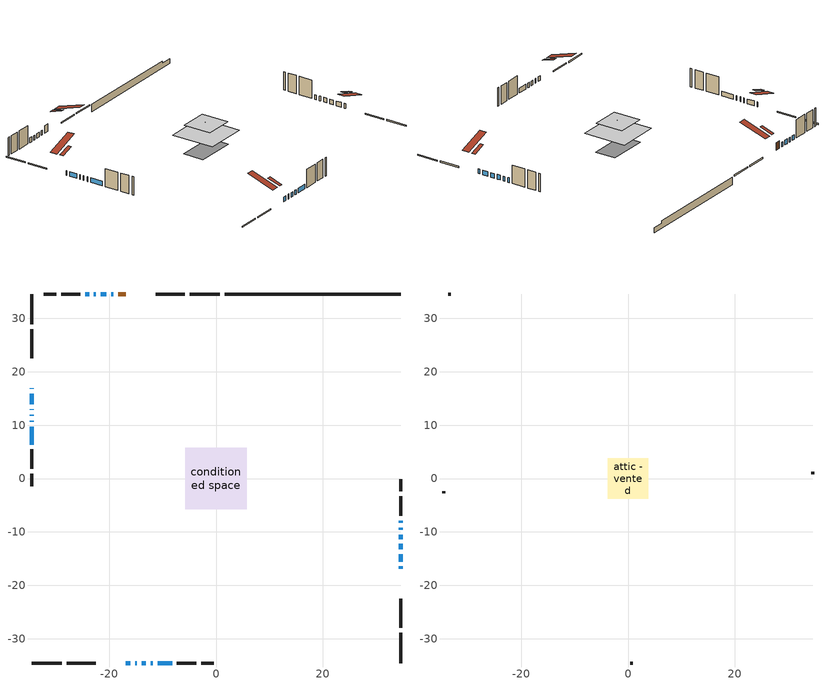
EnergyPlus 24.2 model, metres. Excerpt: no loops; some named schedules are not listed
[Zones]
conditioned space
 floor adiabatic (AdiabaticFloorConstruction): -5.76,-5.76 -5.76,5.76 5.76,5.76 5.76,-5.76 z2.9
 floor foundation (Slab1 construction): -5.38,-2.85 -5.38,2.85 5.38,2.85 5.38,-2.85 z-1.45
 wall outside (RimJoist1 construction): 0.71,34.56 -4.92,34.56 / -34.56,-34.56 -28.93,-34.56 / -34.56,34.56 -34.56,28.93 / 34.56,-34.56 34.56,-28.93 z0.46:0.76
 wall outside (RimJoist2 construction): -5.85,34.56 -11.28,34.56 / -28,-34.56 -22.57,-34.56 / -34.56,28 -34.56,22.57 / 34.56,-28 34.56,-22.57 z0.46:0.76
 wall outside (AdiabaticWallConstruction 1): -16.91,34.56 -18.28,34.56 z0.46:2.49
 wall outside (AdiabaticWallConstruction): 34.56,-16.94 34.56,-16.48 / 34.56,-15.55 34.56,-14.18 / -19.21,34.56 -19.65,34.56 / -20.58,34.56 -21.56,34.56 / -34.56,16.94 -34.56,16.81 / -22.49,34.56 -22.86,34.56 / 34.56,-13.25 34.56,-12.26 / 34.56,-11.34 34.56,-10.49 / -16.94,-34.56 -16.09,-34.56 / -15.17,-34.56 -14.8,-34.56 / -34.56,15.88 -34.56,13.91 / -34.56,12.99 -34.56,12.84 / 34.56,-9.57 34.56,-9.22 / -23.78,34.56 -24.47,34.56 / -13.88,-34.56 -13.19,-34.56 / -34.56,11.91 -34.56,11.76 / -34.56,10.83 -34.56,10.67 / -34.56,9.74 -34.56,6.36 / -12.27,-34.56 -11.82,-34.56 / -10.89,-34.56 -8.24,-34.56 / 34.56,-8.3 34.56,-7.87 z0.46:1.68
 wall outside (Wall1 construction): -25.4,34.56 -28.98,34.56 / -7.31,-34.56 -3.72,-34.56 / -34.56,5.44 -34.56,1.85 / 34.56,-6.95 34.56,-3.36 z0.46:5.34
 wall outside (Wall2 construction): -29.91,34.56 -32.24,34.56 / -2.8,-34.56 -0.46,-34.56 / -34.56,0.92 -34.56,-1.41 / 34.56,-2.43 34.56,-0.1 z0.46:5.34
 wall foundation (FoundationWall1 construction): 1.64,34.56,-1.45 1.64,34.56,0.46 31.27,34.56,0.46 31.27,34.56,-0.17 34.56,34.56,-0.17 34.56,34.56,-1.45
 window (WindowConstruction 15): 34.56,-16.93 34.56,-16.48 z0.46:1.68
 window (WindowConstruction 5): 34.56,-15.55 34.56,-14.18 z0.46:1.68
 window (WindowConstruction 6): -19.21,34.56 -19.65,34.56 z0.46:1.68
 window (WindowConstruction 7): -20.58,34.56 -21.56,34.56 z0.46:1.68
 window (WindowConstruction 8): -34.56,16.93 -34.56,16.81 z0.46:1.68
 window (WindowConstruction 9): -22.49,34.56 -22.86,34.56 z0.46:1.68
 window (WindowConstruction 10): 34.56,-13.25 34.56,-12.26 z0.46:1.68
 window (WindowConstruction 11): 34.56,-11.34 34.56,-10.49 z0.46:1.68
 window (WindowConstruction 12): -16.93,-34.56 -16.09,-34.56 z0.46:1.68
 window (WindowConstruction 13): -15.16,-34.56 -14.8,-34.56 z0.46:1.68
 window (WindowConstruction 14): -34.56,15.88 -34.56,13.91 z0.46:1.68
 window (WindowConstruction 16): -34.56,12.99 -34.56,12.84 z0.46:1.68
 window (WindowConstruction 18): 34.56,-9.56 34.56,-9.22 z0.46:1.68
 window (WindowConstruction 19): -23.78,34.56 -24.47,34.56 z0.46:1.68
 window (WindowConstruction 20): -13.87,-34.56 -13.19,-34.56 z0.46:1.68
 window (WindowConstruction 17): -34.56,11.91 -34.56,11.76 z0.46:1.68
 window (WindowConstruction): -34.56,10.83 -34.56,10.67 z0.46:1.68
 window (WindowConstruction 1): -34.56,9.74 -34.56,6.36 z0.46:1.68
 window (WindowConstruction 2): -12.26,-34.56 -11.82,-34.56 z0.46:1.68
 window (WindowConstruction 3): -10.89,-34.56 -8.24,-34.56 z0.46:1.68
 window (WindowConstruction 4): 34.56,-8.29 34.56,-7.88 z0.46:1.68
 door (Door): -16.91,34.56 -18.28,34.56 z0.46:2.49
 ceiling adiabatic (AdiabaticFloorConstruction): 5.76,-5.76 5.76,5.76 -5.76,5.76 -5.76,-5.76 z2.9
 roof outside (Roof2 construction): -15.98,34.56,5.34 -15.98,31.16,6.47 -15.09,31.16,6.47 -15.09,34.56,5.34; -17.86,-34.56,5.34 -17.86,-31.16,6.47 -18.76,-31.16,6.47 -18.76,-34.56,5.34; -34.56,17.86,5.34 -31.16,17.86,6.47 -31.16,18.76,6.47 -34.56,18.76,5.34; 34.56,-17.86,5.34 31.16,-17.86,6.47 31.16,-18.76,6.47 34.56,-18.76,5.34
attic - vented
 floor to conditioned space (Floor1 construction Reversed): -3.76,-3.76 -3.76,3.76 3.76,3.76 3.76,-3.76 z5.34
 floor to conditioned space (Floor2 construction Reversed): -0.53,-0.53 -0.53,0.53 0.53,0.53 0.53,-0.53 z5.34
 wall outside (Wall3 construction): -33.17,34.56 -33.63,34.56 / 0.47,-34.56 0.93,-34.56 / -34.56,-2.34 -34.56,-2.8 / 34.56,0.83 34.56,1.29 z0.46:5.34
 roof outside (Roof1 construction): -14.16,34.56,5.34 -14.16,27.17,7.8 -12.21,27.17,7.8 -12.21,34.56,5.34; -19.69,-34.56,5.34 -19.69,-27.17,7.8 -21.64,-27.17,7.8 -21.64,-34.56,5.34; -34.56,19.69,5.34 -27.17,19.69,7.8 -27.17,21.64,7.8 -34.56,21.64,5.34; 34.56,-19.69,5.34 27.17,-19.69,7.8 27.17,-21.64,7.8 34.56,-21.64,5.34
[Building]
Building 1: Terrain=Suburbs
[Site:Location]
Sydney AP_NS: Latitude {deg}=46.16; Longitude {deg}=-60.05; Time Zone {hr}=-4; Elevation {m}=62; Keep Site Location Information=Yes
[Site:GroundTemperature:Shallow]
2.62187, 0.93492, 0.799824, 1.60037, 4.8141, 8.01286, 10.786, 12.5427, 12.692, 11.2632, 8.56075, 5.46011
[Site:WaterMainsTemperature]
Calculation Method=Schedule; Temperature Schedule=mains temperature schedule
[Material] Roughness=Rough; Thermal Absorptance=0.9
Name | Thickness {m} | Conductivity {W/m-K} | Density {kg/m3} | Specific Heat {J/kg-K} | Solar Absorptance | Visible Absorptance
asphalt or fiberglass shingles | 0.00635 | 0.162714 | 1121.4 | 1465.45 | 0.4 | 0.4
ceiling loosefill ins | 0.0846667 | 0.0480833 | 16.02 | 1046.75 | 0.7 | 0.7
ceiling stud and cavity | 0.1397 | 1.55553 | 65.682 | 1177.47 | 0.7 | 0.7
ceiling stud and cavity 1 | 0.1397 | 0.0774778 | 65.682 | 1177.47 | 0.7 | 0.7
concrete 4.0 in. | 0.1016 | 1.803125 | 2242.8 | 837.4 | 0.7 | 0.7
concrete 8.0 in. | 0.2032 | 1.803125 | 2242.8 | 837.4 | 0.7 | 0.7
door material | 0.04445 | 0.053851 | 512.64 | 1214.23 | 0.7 | 0.7
exterior vertical ins | 0.00218552 | 0.029427 | 32.04 | 1214.23 | 0.7 | 0.7
floor covering | 0.0127 | 0.0433444 | 54.468 | 1339.84 | 0.6 | 0.6
floor rigid ins; wall rigid ins | 0.512978 | 0.029427 | 32.04 | 1214.23 | 0.7 | 0.7
floor stud and cavity | 0.1397 | 1.75129 | 37.0049 | 1207.88 | 0.7 | 0.7
furniture material conditioned space 1 | 0.1524 | 0.115458 | 640.8 | 1214.23 | 0.6 | 0.6
gypsum board | 0.0127 | 0.160291 | 801 | 837.4 | 0.6 | 0.6
gypsum board 1 | 0.0127 | 0.160291 | 801 | 837.4 | 0.7 | 0.7
osb sheathing 0.5 in. | 0.0127 | 0.115458 | 512.64 | 1214.23 | 0.7 | 0.7
osb sheathing 0.75 in. | 0.01905 | 0.115458 | 512.64 | 1214.23 | 0.7 | 0.7
osb sheathing 2.0 in. | 0.0508 | 0.115458 | 512.64 | 1214.23 | 0.7 | 0.7
rim joist rigid ins | 0.051816 | 0.029427 | 32.04 | 1214.23 | 0.7 | 0.7
rim joist stud and cavity | 0.0508 | 0.177588 | 50.32683 | 1063.81 | 0.6 | 0.6
rim joist stud and cavity 1 | 0.0508 | 0.035201 | 125.044 | 1163.47 | 0.6 | 0.6
roof stud and cavity | 0.2032 | 4.30861 | 78.34581 | 1123.46 | 0.7 | 0.7
wall stud and cavity | 0.1397 | 0.0780121 | 139.0536 | 1170.24 | 0.7 | 0.7
wall stud and cavity 1 | 0.1397 | 0.0816238 | 139.0536 | 1170.24 | 0.7 | 0.7
wall stud and cavity 2 | 0.0889 | 6.1454 | 50.32683 | 1063.81 | 0.6 | 0.6
wall stud and cavity 3 | 0.0889 | 0.380278 | 52.3479 | 1209.89 | 0.7 | 0.7
wall stud and cavity 4 | 0.0889 | 0.391764 | 83.0341 | 1211.67 | 0.7 | 0.7
wood siding | 0.0254 | 0.102417 | 544.68 | 1172.36 | 0.4 | 0.4
wood siding 1 | 0.00254 | 0.102417 | 544.68 | 1172.36 | 0.4 | 0.4
wood siding 2; wood siding 3; wood siding 4 | 0.0254 | 0.102417 | 544.68 | 1172.36 | 0.7 | 0.7
[WindowMaterial:SimpleGlazingSystem]
Name | U-Factor {W/m2-K} | Solar Heat Gain Coefficient
WindowMaterial | 4.80529 | 0.58
WindowMaterial 1 | 2.79471 | 0.64
WindowMaterial 10 | 2.78052 | 0.55
WindowMaterial 11 | 2.77711 | 0.53
WindowMaterial 12 | 2.76178 | 0.47
WindowMaterial 13 | 2.79017 | 0.61
WindowMaterial 14 | 2.75837 | 0.61
WindowMaterial 15 | 2.71579 | 0.5
WindowMaterial 16 | 3.05136 | 0.5
WindowMaterial 17 | 5.20843 | 0.66
WindowMaterial 2 | 4.9603 | 0.61
WindowMaterial 3 | 2.79301 | 0.63
WindowMaterial 4 | 5.34129 | 0.68
WindowMaterial 5 | 5.7768 | 0.76
WindowMaterial 6 | 5.34754 | 0.68
WindowMaterial 7 | 2.77995 | 0.55
WindowMaterial 8 | 4.627 | 0.54
WindowMaterial 9 | 5.26294 | 0.67
[Construction]
AdiabaticFloorConstruction: floor stud and cavity, floor rigid ins, osb sheathing 0.75 in., floor covering
AdiabaticWallConstruction: wood siding 3, wall rigid ins, wall stud and cavity 3, gypsum board
AdiabaticWallConstruction 1: wood siding 4, wall rigid ins, wall stud and cavity 3, gypsum board
Door: door material
Floor1 construction Reversed: gypsum board, ceiling stud and cavity, ceiling loosefill ins
Floor2 construction Reversed: gypsum board, ceiling stud and cavity 1
FoundationWall1 construction: concrete 8.0 in., gypsum board 1
furniture construction conditioned space 1: furniture material conditioned space 1
PartitionWallConstruction: gypsum board, wall stud and cavity 4, gypsum board
RimJoist1 construction: wood siding 2, rim joist stud and cavity
RimJoist2 construction: wood siding 2, rim joist rigid ins, osb sheathing 2.0 in., rim joist stud and cavity 1
Roof1 construction: asphalt or fiberglass shingles
Roof2 construction: asphalt or fiberglass shingles, osb sheathing 0.75 in., roof stud and cavity, gypsum board
Slab1 construction: concrete 4.0 in.
Wall1 construction: wood siding, osb sheathing 0.5 in., wall stud and cavity, gypsum board
Wall2 construction: wood siding, osb sheathing 0.5 in., wall stud and cavity 1, gypsum board
Wall3 construction: wood siding 1, wall stud and cavity 2
WindowConstruction: WindowMaterial
WindowConstruction 1: WindowMaterial 1
WindowConstruction 10: WindowMaterial 10
WindowConstruction 11; WindowConstruction 12: WindowMaterial 11
WindowConstruction 13: WindowMaterial 12
WindowConstruction 14: WindowMaterial 13
WindowConstruction 15: WindowMaterial 14
WindowConstruction 16: WindowMaterial 15
WindowConstruction 17: WindowMaterial 16
WindowConstruction 18; WindowConstruction 19; WindowConstruction 20: WindowMaterial 17
WindowConstruction 2: WindowMaterial 2
WindowConstruction 3: WindowMaterial 3
WindowConstruction 4: WindowMaterial 4
WindowConstruction 5: WindowMaterial 5
WindowConstruction 6: WindowMaterial 6
WindowConstruction 7: WindowMaterial 7
WindowConstruction 8: WindowMaterial 8
WindowConstruction 9: WindowMaterial 9
[Zone] Multiplier=1; Part of Total Floor Area=Yes
Name | Volume {m3}
attic - vented | 23.01
conditioned space | 472.9
[Space]
Name | Zone | Volume {m3}
attic - vented 1 | attic - vented | 23.01
conditioned space 1 | conditioned space | 472.9
[ZoneInfiltration:EffectiveLeakageArea]
infil attic - vented 1: Zone or Space=attic - vented 1; Schedule=Always On Discrete; Effective Air Leakage Area {cm2}=2031.18; Stack Coefficient=0.000510396; Wind Coefficient=1.52642e-05
[ZoneMixing]
whole house fan mix: Zone or Space=attic - vented; Schedule=Always On Continuous; Design Flow Rate Calculation Method=Flow/Zone; Design Flow Rate {m3/s}=0; Source Zone or Space=conditioned space
[SurfaceProperty:ExposedFoundationPerimeter]
Slab1: Exposed Perimeter Calculation Method=TotalExposedPerimeter; Total Exposed Perimeter {m}=32.919
[InternalMass] Zone or ZoneList=conditioned space; Space or SpaceList=conditioned space 1
Name | Construction | Surface Area {m2}
furniture mass conditioned space 1 | furniture construction conditioned space 1 | 77.6879
partition wall mass | PartitionWallConstruction | 194.22
[Lights]
interior lighting: Zone or ZoneList or Space or SpaceList=conditioned space 1; Schedule=interior lighting schedule; Design Level Calculation Method=LightingLevel; Lighting Level {W}=343.2; Return Air Fraction=0; Fraction Radiant=0.6; Fraction Visible=0.2; Fraction Replaceable=1
[People]
occupants: Zone or ZoneList or Space or SpaceList=conditioned space 1; Number of People Schedule=occupants schedule; Number of People Calculation Method=People; Number of People=3; Fraction Radiant=0.314171; Sensible Heat Fraction=0.56303; Activity Level Schedule=occupants activity schedule; Carbon Dioxide Generation Rate {m3/s-W}=0; Enable ASHRAE 55 Comfort Warnings=No; Mean Radiant Temperature Calculation Type=EnclosureAveraged
[ElectricEquipment] Zone or ZoneList or Space or SpaceList=conditioned space 1; Design Level Calculation Method=EquipmentLevel
Name | Schedule | Design Level {W} | Fraction Latent | Fraction Radiant | Fraction Lost
clothes dryer | clothes dryer schedule | 140.772 | 0.015 | 0.081 | 0.85
clothes washer | clothes washer schedule | 32.1985 | 0.03 | 0.162 | 0.7
cooking range | cooking range schedule | 215.147 | 0.08 | 0.432 | 0.2
dishwasher | dishwasher schedule | 66.8632 | 0.3 | 0.18 | 0.4
fridge | fridge schedule | 72.9452 | 0 | 0.6 | 0
mech vent bath fan 0 | mech vent bath fan 0 schedule | 50.2 | 0 | 0 | 1
mech vent house fan | mech vent house fan schedule | 0 | 0 | 0 | 1
mech vent house fan cfis | mech vent house fan cfis schedule | 0 | 0 | 0 | 0
misc plug loads | misc plug loads schedule | 494.7 | 0.045 | 0.513 | 0.1
whole house fan | Always On Discrete | 0 | 0 | 0 | 1
[OtherEquipment] Zone or ZoneList or Space or SpaceList=conditioned space 1; Design Level Calculation Method=EquipmentLevel
Name | Fuel Type | Schedule | Design Level {W} | Fraction Latent | Fraction Radiant | Fraction Lost
clothes dryer 1 | Electricity | clothes dryer schedule | 0 | 0.015 | 0.081 | 0.85
cooking range 1 | Electricity | cooking range schedule | 0 | 0.08 | 0.432 | 0.2
general water use latent | None | general water use schedule | 62.594 | 1 | 0 | 0
general water use sensible | None | general water use schedule | -61.6891 | 0 | 0.6 | 0
mech vent house fan latent load | None | Always On Discrete | 0 | 1 | 0 | 0
mech vent house fan sensible load | None | Always On Discrete | 0 | 0 | 0 | 0
water heater energy adjustment1 | Electricity | Always On Discrete | 0.01 | 0 | 0 | 1
[ZoneInfiltration:DesignFlowRate] Zone or ZoneList or Space or SpaceList=conditioned space 1; Schedule=Always On Discrete; Design Flow Rate Calculation Method=Flow/Zone; Design Flow Rate {m3/s}=0
infil flow; natural vent flow; whole house fan flow
[Foundation:Kiva]
Foundation Kiva 1: Initial Indoor Air Temperature {C}=18; Wall Height Above Grade {m}=0.460004; Wall Depth Below Slab {m}=0.2032; Custom Block Material Name 1=exterior vertical ins; Custom Block Depth 1 {m}=1.91; Custom Block X Position 1 {m}=0.2159; Custom Block Z Position 1 {m}=0
[Foundation:Kiva:Settings]
Soil Conductivity {W/m-K}=0.849921; Soil Density {kg/m3}=1842.3; Soil Specific Heat {J/kg-K}=418.7; Ground Solar Absorptivity=0.9; Ground Thermal Absorptivity=0.9; Ground Surface Roughness {m}=0.03; Far-Field Width {m}=40; Deep-Ground Boundary Condition=ZeroFlux; Deep-Ground Depth {m}=40; Minimum Cell Dimension {m}=0.2; Maximum Cell Growth Coefficient=3; Simulation Timestep=Timestep
[Exterior:Lights]
exterior lighting: Schedule=exterior lighting schedule; Design Level {W}=75.6
[Schedule:Constant]
Name | Hourly Value
Always On Continuous; mech vent house fan schedule; mech vent house fan cfis schedule; Always On Discrete | 1
occupants activity schedule | 117.228
fridge schedule | 0
[Schedule:Week:Daily]
interior lighting schedule Week Rule - Jan1-Jan27: interior lighting schedule day, interior lighting schedule day, interior lighting schedule day, interior lighting schedule day, interior lighting schedule day, interior lighting schedule day, interior lighting schedule day, interior lighting schedule default day, interior lighting schedule default day, interior lighting schedule default day, interior lighting schedule default day, interior lighting schedule default day
interior lighting schedule Week Rule - Jan28-Feb3: interior lighting schedule day, interior lighting schedule day, interior lighting schedule day, interior lighting schedule day, interior lighting schedule day 1, interior lighting schedule day 1, interior lighting schedule day 1, interior lighting schedule default day, interior lighting schedule default day, interior lighting schedule default day, interior lighting schedule default day, interior lighting schedule default day
interior lighting schedule Week Rule - Feb4-Feb24: interior lighting schedule day 1, interior lighting schedule day 1, interior lighting schedule day 1, interior lighting schedule day 1, interior lighting schedule day 1, interior lighting schedule day 1, interior lighting schedule day 1, interior lighting schedule default day, interior lighting schedule default day, interior lighting schedule default day, interior lighting schedule default day, interior lighting schedule default day
interior lighting schedule Week Rule - Feb25-Mar3: interior lighting schedule day 1, interior lighting schedule day 1, interior lighting schedule day 1, interior lighting schedule day 1, interior lighting schedule day 2, interior lighting schedule day 2, interior lighting schedule day 2, interior lighting schedule default day, interior lighting schedule default day, interior lighting schedule default day, interior lighting schedule default day, interior lighting schedule default day
interior lighting schedule Week Rule - Mar4-Mar31: interior lighting schedule day 2, interior lighting schedule day 2, interior lighting schedule day 2, interior lighting schedule day 2, interior lighting schedule day 2, interior lighting schedule day 2, interior lighting schedule day 2, interior lighting schedule default day, interior lighting schedule default day, interior lighting schedule default day, interior lighting schedule default day, interior lighting schedule default day
interior lighting schedule Week Rule - Apr1-Apr28: interior lighting schedule day 3, interior lighting schedule day 3, interior lighting schedule day 3, interior lighting schedule day 3, interior lighting schedule day 3, interior lighting schedule day 3, interior lighting schedule day 3, interior lighting schedule default day, interior lighting schedule default day, interior lighting schedule default day, interior lighting schedule default day, interior lighting schedule default day
interior lighting schedule Week Rule - Apr29-May5: interior lighting schedule day 3, interior lighting schedule day 3, interior lighting schedule day 4, interior lighting schedule day 4, interior lighting schedule day 4, interior lighting schedule day 4, interior lighting schedule day 4, interior lighting schedule default day, interior lighting schedule default day, interior lighting schedule default day, interior lighting schedule default day, interior lighting schedule default day
interior lighting schedule Week Rule - May6-May26: interior lighting schedule day 4, interior lighting schedule day 4, interior lighting schedule day 4, interior lighting schedule day 4, interior lighting schedule day 4, interior lighting schedule day 4, interior lighting schedule day 4, interior lighting schedule default day, interior lighting schedule default day, interior lighting schedule default day, interior lighting schedule default day, interior lighting schedule default day
interior lighting schedule Week Rule - May27-Jun2: interior lighting schedule day 4, interior lighting schedule day 4, interior lighting schedule day 4, interior lighting schedule day 4, interior lighting schedule day 4, interior lighting schedule day 5, interior lighting schedule day 5, interior lighting schedule default day, interior lighting schedule default day, interior lighting schedule default day, interior lighting schedule default day, interior lighting schedule default day
interior lighting schedule Week Rule - Jun3-Jun30: interior lighting schedule day 5, interior lighting schedule day 5, interior lighting schedule day 5, interior lighting schedule day 5, interior lighting schedule day 5, interior lighting schedule day 5, interior lighting schedule day 5, interior lighting schedule default day, interior lighting schedule default day, interior lighting schedule default day, interior lighting schedule default day, interior lighting schedule default day
interior lighting schedule Week Rule - Jul1-Jul28: interior lighting schedule day 6, interior lighting schedule day 6, interior lighting schedule day 6, interior lighting schedule day 6, interior lighting schedule day 6, interior lighting schedule day 6, interior lighting schedule day 6, interior lighting schedule default day, interior lighting schedule default day, interior lighting schedule default day, interior lighting schedule default day, interior lighting schedule default day
interior lighting schedule Week Rule - Jul29-Aug4: interior lighting schedule day 6, interior lighting schedule day 6, interior lighting schedule day 6, interior lighting schedule day 7, interior lighting schedule day 7, interior lighting schedule day 7, interior lighting schedule day 7, interior lighting schedule default day, interior lighting schedule default day, interior lighting schedule default day, interior lighting schedule default day, interior lighting schedule default day
interior lighting schedule Week Rule - Aug5-Aug25: interior lighting schedule day 7, interior lighting schedule day 7, interior lighting schedule day 7, interior lighting schedule day 7, interior lighting schedule day 7, interior lighting schedule day 7, interior lighting schedule day 7, interior lighting schedule default day, interior lighting schedule default day, interior lighting schedule default day, interior lighting schedule default day, interior lighting schedule default day
interior lighting schedule Week Rule - Aug26-Sep1: interior lighting schedule day 7, interior lighting schedule day 7, interior lighting schedule day 7, interior lighting schedule day 7, interior lighting schedule day 7, interior lighting schedule day 7, interior lighting schedule day 8, interior lighting schedule default day, interior lighting schedule default day, interior lighting schedule default day, interior lighting schedule default day, interior lighting schedule default day
interior lighting schedule Week Rule - Sep2-Sep29: interior lighting schedule day 8, interior lighting schedule day 8, interior lighting schedule day 8, interior lighting schedule day 8, interior lighting schedule day 8, interior lighting schedule day 8, interior lighting schedule day 8, interior lighting schedule default day, interior lighting schedule default day, interior lighting schedule default day, interior lighting schedule default day, interior lighting schedule default day
interior lighting schedule Week Rule - Sep30-Oct6: interior lighting schedule day 8, interior lighting schedule day 9, interior lighting schedule day 9, interior lighting schedule day 9, interior lighting schedule day 9, interior lighting schedule day 9, interior lighting schedule day 9, interior lighting schedule default day, interior lighting schedule default day, interior lighting schedule default day, interior lighting schedule default day, interior lighting schedule default day
interior lighting schedule Week Rule - Oct7-Oct27: interior lighting schedule day 9, interior lighting schedule day 9, interior lighting schedule day 9, interior lighting schedule day 9, interior lighting schedule day 9, interior lighting schedule day 9, interior lighting schedule day 9, interior lighting schedule default day, interior lighting schedule default day, interior lighting schedule default day, interior lighting schedule default day, interior lighting schedule default day
interior lighting schedule Week Rule - Oct28-Nov3: interior lighting schedule day 9, interior lighting schedule day 9, interior lighting schedule day 9, interior lighting schedule day 9, interior lighting schedule day 10, interior lighting schedule day 10, interior lighting schedule day 10, interior lighting schedule default day, interior lighting schedule default day, interior lighting schedule default day, interior lighting schedule default day, interior lighting schedule default day
interior lighting schedule Week Rule - Nov4-Nov24: interior lighting schedule day 10, interior lighting schedule day 10, interior lighting schedule day 10, interior lighting schedule day 10, interior lighting schedule day 10, interior lighting schedule day 10, interior lighting schedule day 10, interior lighting schedule default day, interior lighting schedule default day, interior lighting schedule default day, interior lighting schedule default day, interior lighting schedule default day
interior lighting schedule Week Rule - Nov25-Dec1: interior lighting schedule day 10, interior lighting schedule day 10, interior lighting schedule day 10, interior lighting schedule day 10, interior lighting schedule day 10, interior lighting schedule day 10, interior lighting schedule day 11, interior lighting schedule default day, interior lighting schedule default day, interior lighting schedule default day, interior lighting schedule default day, interior lighting schedule default day
interior lighting schedule Week Rule - Dec2-Dec31: interior lighting schedule day 11, interior lighting schedule day 11, interior lighting schedule day 11, interior lighting schedule day 11, interior lighting schedule day 11, interior lighting schedule day 11, interior lighting schedule day 11, interior lighting schedule default day, interior lighting schedule default day, interior lighting schedule default day, interior lighting schedule default day, interior lighting schedule default day
occupants schedule Week Rule - Jan1-Dec31: occupants schedule day, occupants schedule day, occupants schedule day, occupants schedule day, occupants schedule day, occupants schedule day, occupants schedule day, occupants schedule default day, occupants schedule default day, occupants schedule default day, occupants schedule default day, occupants schedule default day
clothes dryer schedule Week Rule - Jan1-Dec31: clothes dryer schedule day, clothes dryer schedule day, clothes dryer schedule day, clothes dryer schedule day, clothes dryer schedule day, clothes dryer schedule day, clothes dryer schedule day, clothes dryer schedule default day, clothes dryer schedule default day, clothes dryer schedule default day, clothes dryer schedule default day, clothes dryer schedule default day
clothes washer schedule Week Rule - Jan1-Dec31: clothes washer schedule day, clothes washer schedule day, clothes washer schedule day, clothes washer schedule day, clothes washer schedule day, clothes washer schedule day, clothes washer schedule day, clothes washer schedule default day, clothes washer schedule default day, clothes washer schedule default day, clothes washer schedule default day, clothes washer schedule default day
cooking range schedule Week Rule - Jan1-Dec31: cooking range schedule day, cooking range schedule day, cooking range schedule day, cooking range schedule day, cooking range schedule day, cooking range schedule day, cooking range schedule day, cooking range schedule default day, cooking range schedule default day, cooking range schedule default day, cooking range schedule default day, cooking range schedule default day
dishwasher schedule Week Rule - Jan1-Dec31: dishwasher schedule day, dishwasher schedule day, dishwasher schedule day, dishwasher schedule day, dishwasher schedule day, dishwasher schedule day, dishwasher schedule day, dishwasher schedule default day, dishwasher schedule default day, dishwasher schedule default day, dishwasher schedule default day, dishwasher schedule default day
mech vent bath fan 0 schedule Week Rule - Jan1-Dec31: mech vent bath fan 0 schedule day, mech vent bath fan 0 schedule day, mech vent bath fan 0 schedule day, mech vent bath fan 0 schedule day, mech vent bath fan 0 schedule day, mech vent bath fan 0 schedule day, mech vent bath fan 0 schedule day, mech vent bath fan 0 schedule default day, mech vent bath fan 0 schedule default day, mech vent bath fan 0 schedule default day, mech vent bath fan 0 schedule default day, mech vent bath fan 0 schedule default day
misc plug loads schedule Week Rule - Jan1-Dec31: misc plug loads schedule day, misc plug loads schedule day, misc plug loads schedule day, misc plug loads schedule day, misc plug loads schedule day, misc plug loads schedule day, misc plug loads schedule day, misc plug loads schedule default day, misc plug loads schedule default day, misc plug loads schedule default day, misc plug loads schedule default day, misc plug loads schedule default day
general water use schedule Week Rule - Jan1-Dec31: general water use schedule day, general water use schedule day, general water use schedule day, general water use schedule day, general water use schedule day, general water use schedule day, general water use schedule day, general water use schedule default day, general water use schedule default day, general water use schedule default day, general water use schedule default day, general water use schedule default day
exterior lighting schedule Week Rule - Jan1-Jan27: exterior lighting schedule day, exterior lighting schedule day, exterior lighting schedule day, exterior lighting schedule day, exterior lighting schedule day, exterior lighting schedule day, exterior lighting schedule day, exterior lighting schedule default day, exterior lighting schedule default day, exterior lighting schedule default day, exterior lighting schedule default day, exterior lighting schedule default day
exterior lighting schedule Week Rule - Jan28-Feb3: exterior lighting schedule day, exterior lighting schedule day, exterior lighting schedule day, exterior lighting schedule day, exterior lighting schedule day 1, exterior lighting schedule day 1, exterior lighting schedule day 1, exterior lighting schedule default day, exterior lighting schedule default day, exterior lighting schedule default day, exterior lighting schedule default day, exterior lighting schedule default day
exterior lighting schedule Week Rule - Feb4-Feb24: exterior lighting schedule day 1, exterior lighting schedule day 1, exterior lighting schedule day 1, exterior lighting schedule day 1, exterior lighting schedule day 1, exterior lighting schedule day 1, exterior lighting schedule day 1, exterior lighting schedule default day, exterior lighting schedule default day, exterior lighting schedule default day, exterior lighting schedule default day, exterior lighting schedule default day
exterior lighting schedule Week Rule - Feb25-Mar3: exterior lighting schedule day 1, exterior lighting schedule day 1, exterior lighting schedule day 1, exterior lighting schedule day 1, exterior lighting schedule day 2, exterior lighting schedule day 2, exterior lighting schedule day 2, exterior lighting schedule default day, exterior lighting schedule default day, exterior lighting schedule default day, exterior lighting schedule default day, exterior lighting schedule default day
exterior lighting schedule Week Rule - Mar4-Mar31: exterior lighting schedule day 2, exterior lighting schedule day 2, exterior lighting schedule day 2, exterior lighting schedule day 2, exterior lighting schedule day 2, exterior lighting schedule day 2, exterior lighting schedule day 2, exterior lighting schedule default day, exterior lighting schedule default day, exterior lighting schedule default day, exterior lighting schedule default day, exterior lighting schedule default day
exterior lighting schedule Week Rule - Apr1-Apr28: exterior lighting schedule day 3, exterior lighting schedule day 3, exterior lighting schedule day 3, exterior lighting schedule day 3, exterior lighting schedule day 3, exterior lighting schedule day 3, exterior lighting schedule day 3, exterior lighting schedule default day, exterior lighting schedule default day, exterior lighting schedule default day, exterior lighting schedule default day, exterior lighting schedule default day
exterior lighting schedule Week Rule - Apr29-May5: exterior lighting schedule day 3, exterior lighting schedule day 3, exterior lighting schedule day 4, exterior lighting schedule day 4, exterior lighting schedule day 4, exterior lighting schedule day 4, exterior lighting schedule day 4, exterior lighting schedule default day, exterior lighting schedule default day, exterior lighting schedule default day, exterior lighting schedule default day, exterior lighting schedule default day
exterior lighting schedule Week Rule - May6-May26: exterior lighting schedule day 4, exterior lighting schedule day 4, exterior lighting schedule day 4, exterior lighting schedule day 4, exterior lighting schedule day 4, exterior lighting schedule day 4, exterior lighting schedule day 4, exterior lighting schedule default day, exterior lighting schedule default day, exterior lighting schedule default day, exterior lighting schedule default day, exterior lighting schedule default day
exterior lighting schedule Week Rule - May27-Jun2: exterior lighting schedule day 4, exterior lighting schedule day 4, exterior lighting schedule day 4, exterior lighting schedule day 4, exterior lighting schedule day 4, exterior lighting schedule day 5, exterior lighting schedule day 5, exterior lighting schedule default day, exterior lighting schedule default day, exterior lighting schedule default day, exterior lighting schedule default day, exterior lighting schedule default day
exterior lighting schedule Week Rule - Jun3-Jun30: exterior lighting schedule day 5, exterior lighting schedule day 5, exterior lighting schedule day 5, exterior lighting schedule day 5, exterior lighting schedule day 5, exterior lighting schedule day 5, exterior lighting schedule day 5, exterior lighting schedule default day, exterior lighting schedule default day, exterior lighting schedule default day, exterior lighting schedule default day, exterior lighting schedule default day
exterior lighting schedule Week Rule - Jul1-Jul28: exterior lighting schedule day 6, exterior lighting schedule day 6, exterior lighting schedule day 6, exterior lighting schedule day 6, exterior lighting schedule day 6, exterior lighting schedule day 6, exterior lighting schedule day 6, exterior lighting schedule default day, exterior lighting schedule default day, exterior lighting schedule default day, exterior lighting schedule default day, exterior lighting schedule default day
exterior lighting schedule Week Rule - Jul29-Aug4: exterior lighting schedule day 6, exterior lighting schedule day 6, exterior lighting schedule day 6, exterior lighting schedule day 7, exterior lighting schedule day 7, exterior lighting schedule day 7, exterior lighting schedule day 7, exterior lighting schedule default day, exterior lighting schedule default day, exterior lighting schedule default day, exterior lighting schedule default day, exterior lighting schedule default day
exterior lighting schedule Week Rule - Aug5-Aug25: exterior lighting schedule day 7, exterior lighting schedule day 7, exterior lighting schedule day 7, exterior lighting schedule day 7, exterior lighting schedule day 7, exterior lighting schedule day 7, exterior lighting schedule day 7, exterior lighting schedule default day, exterior lighting schedule default day, exterior lighting schedule default day, exterior lighting schedule default day, exterior lighting schedule default day
[Schedule:Year]
interior lighting schedule: interior lighting schedule Week Rule - Jan1-Jan27, 1, 1, 1, 27, interior lighting schedule Week Rule - Jan28-Feb3, 1, 28, 2, 3, interior lighting schedule Week Rule - Feb4-Feb24, 2, 4, 2, 24, interior lighting schedule Week Rule - Feb25-Mar3, 2, 25, 3, 3, interior lighting schedule Week Rule - Mar4-Mar31, 3, 4, 3, 31, interior lighting schedule Week Rule - Apr1-Apr28, 4, 1, 4, 28, interior lighting schedule Week Rule - Apr29-May5, 4, 29, 5, 5, interior lighting schedule Week Rule - May6-May26, 5, 6, 5, 26, interior lighting schedule Week Rule - May27-Jun2, 5, 27, 6, 2, interior lighting schedule Week Rule - Jun3-Jun30, 6, 3, 6, 30, interior lighting schedule Week Rule - Jul1-Jul28, 7, 1, 7, 28, interior lighting schedule Week Rule - Jul29-Aug4, 7, 29, 8, 4, interior lighting schedule Week Rule - Aug5-Aug25, 8, 5, 8, 25, interior lighting schedule Week Rule - Aug26-Sep1, 8, 26, 9, 1, interior lighting schedule Week Rule - Sep2-Sep29, 9, 2, 9, 29, interior lighting schedule Week Rule - Sep30-Oct6, 9, 30, 10, 6, interior lighting schedule Week Rule - Oct7-Oct27, 10, 7, 10, 27, interior lighting schedule Week Rule - Oct28-Nov3, 10, 28, 11, 3, interior lighting schedule Week Rule - Nov4-Nov24, 11, 4, 11, 24, interior lighting schedule Week Rule - Nov25-Dec1, 11, 25, 12, 1, interior lighting schedule Week Rule - Dec2-Dec31, 12, 2, 12, 31
occupants schedule: occupants schedule Week Rule - Jan1-Dec31, 1, 1, 12, 31
clothes dryer schedule: clothes dryer schedule Week Rule - Jan1-Dec31, 1, 1, 12, 31
clothes washer schedule: clothes washer schedule Week Rule - Jan1-Dec31, 1, 1, 12, 31
cooking range schedule: cooking range schedule Week Rule - Jan1-Dec31, 1, 1, 12, 31
dishwasher schedule: dishwasher schedule Week Rule - Jan1-Dec31, 1, 1, 12, 31
mech vent bath fan 0 schedule: mech vent bath fan 0 schedule Week Rule - Jan1-Dec31, 1, 1, 12, 31
misc plug loads schedule: misc plug loads schedule Week Rule - Jan1-Dec31, 1, 1, 12, 31
general water use schedule: general water use schedule Week Rule - Jan1-Dec31, 1, 1, 12, 31
exterior lighting schedule: exterior lighting schedule Week Rule - Jan1-Jan27, 1, 1, 1, 27, exterior lighting schedule Week Rule - Jan28-Feb3, 1, 28, 2, 3, exterior lighting schedule Week Rule - Feb4-Feb24, 2, 4, 2, 24, exterior lighting schedule Week Rule - Feb25-Mar3, 2, 25, 3, 3, exterior lighting schedule Week Rule - Mar4-Mar31, 3, 4, 3, 31, exterior lighting schedule Week Rule - Apr1-Apr28, 4, 1, 4, 28, exterior lighting schedule Week Rule - Apr29-May5, 4, 29, 5, 5, exterior lighting schedule Week Rule - May6-May26, 5, 6, 5, 26, exterior lighting schedule Week Rule - May27-Jun2, 5, 27, 6, 2, exterior lighting schedule Week Rule - Jun3-Jun30, 6, 3, 6, 30, exterior lighting schedule Week Rule - Jul1-Jul28, 7, 1, 7, 28, exterior lighting schedule Week Rule - Jul29-Aug4, 7, 29, 8, 4, exterior lighting schedule Week Rule - Aug5-Aug25, 8, 5, 8, 25, exterior lighting schedule Week Rule - Aug26-Sep1, 8, 26, 9, 1, exterior lighting schedule Week Rule - Sep2-Sep29, 9, 2, 9, 29, exterior lighting schedule Week Rule - Sep30-Oct6, 9, 30, 10, 6, exterior lighting schedule Week Rule - Oct7-Oct27, 10, 7, 10, 27, exterior lighting schedule Week Rule - Oct28-Nov3, 10, 28, 11, 3, exterior lighting schedule Week Rule - Nov4-Nov24, 11, 4, 11, 24, exterior lighting schedule Week Rule - Nov25-Dec1, 11, 25, 12, 1, exterior lighting schedule Week Rule - Dec2-Dec31, 12, 2, 12, 31
[Schedule:Compact]
mains temperature schedule: Through: 01/01, For: AllDays, Until: 24:00, 6.99889, Through: 01/02, For: AllDays, Until: 24:00, 6.94278, Through: 01/03, For: AllDays, Until: 24:00, 6.88722, Through: 01/04, For: AllDays, Until: 24:00, 6.83278, Through: 01/05, For: AllDays, Until: 24:00, 6.77944, Through: 01/06, For: AllDays, Until: 24:00, 6.72722, Through: 01/07, For: AllDays, Until: 24:00, 6.67556, Through: 01/08, For: AllDays, Until: 24:00, 6.62444, Through: 01/09, For: AllDays, Until: 24:00, 6.575, Through: 01/10, For: AllDays, Until: 24:00, 6.52611, Through: 01/11, For: AllDays, Until: 24:00, 6.47889, Through: 01/12, For: AllDays, Until: 24:00, 6.43222, Through: 01/13, For: AllDays, Until: 24:00, 6.38611, Through: 01/14, For: AllDays, Until: 24:00, 6.34167, Through: 01/15, For: AllDays, Until: 24:00, 6.29833, Through: 01/16, For: AllDays, Until: 24:00, 6.25556, Through: 01/17, For: AllDays, Until: 24:00, 6.21444, Through: 01/18, For: AllDays, Until: 24:00, 6.17389, Through: 01/19, For: AllDays, Until: 24:00, 6.135, Through: 01/20, For: AllDays, Until: 24:00, 6.09667, Through: 01/21, For: AllDays, Until: 24:00, 6.06, Through: 01/22, For: AllDays, Until: 24:00, 6.02389, Through: 01/23, For: AllDays, Until: 24:00, 5.98944, Through: 01/24, For: AllDays, Until: 24:00, 5.95611, Through: 01/25, For: AllDays, Until: 24:00, 5.92333, Through: 01/26, For: AllDays, Until: 24:00, 5.89222, Through: 01/27, For: AllDays, Until: 24:00, 5.86278, Through: 01/28, For: AllDays, Until: 24:00, 5.83389, Through: 01/29, For: AllDays, Until: 24:00, 5.80611, Through: 01/30, For: AllDays, Until: 24:00, 5.78, Through: 01/31, For: AllDays, Until: 24:00, 5.755, Through: 02/01, For: AllDays, Until: 24:00, 5.73111, Through: 02/02, For: AllDays, Until: 24:00, 5.70833, Through: 02/03, For: AllDays, Until: 24:00, 5.68722, Through: 02/04, For: AllDays, Until: 24:00, 5.66667, Through: 02/05, For: AllDays, Until: 24:00, 5.64778, Through: 02/06, For: AllDays, Until: 24:00, 5.63056, Through: 02/07, For: AllDays, Until: 24:00, 5.61389, Through: 02/08, For: AllDays, Until: 24:00, 5.59889, Through: 02/09, For: AllDays, Until: 24:00, 5.585, Through: 02/10, For: AllDays, Until: 24:00, 5.57278, Through: 02/11, For: AllDays, Until: 24:00, 5.56167, Through: 02/12, For: AllDays, Until: 24:00, 5.55167, Through: 02/13, For: AllDays, Until: 24:00, 5.54278, Through: 02/14, For: AllDays, Until: 24:00, 5.53556, Through: 02/15, For: AllDays, Until: 24:00, 5.52944, Through: 02/16, For: AllDays, Until: 24:00, 5.52444, Through: 02/17, For: AllDays, Until: 24:00, 5.52111, Through: 02/18, For: AllDays, Until: 24:00, 5.51889, Through: 02/19, For: AllDays, Until: 24:00, 5.51833, Through: 02/20, For: AllDays, Until: 24:00, 5.51889, Through: 02/21, For: AllDays, Until: 24:00, 5.52056, Through: 02/22, For: AllDays, Until: 24:00, 5.52333, Through: 02/23, For: AllDays, Until: 24:00, 5.52778, Through: 02/24, For: AllDays, Until: 24:00, 5.53333, Through: 02/25, For: AllDays, Until: 24:00, 5.54056, Through: 02/26, For: AllDays, Until: 24:00, 5.54833, Through: 02/27, For: AllDays, Until: 24:00, 5.55833, Through: 02/28, For: AllDays, Until: 24:00, 5.56889, Through: 03/01, For: AllDays, Until: 24:00, 5.58111, Through: 03/02, For: AllDays, Until: 24:00, 5.59444, Through: 03/03, For: AllDays, Until: 24:00, 5.60889, Through: 03/04, For: AllDays, Until: 24:00, 5.625, Through: 03/05, For: AllDays, Until: 24:00, 5.64222, Through: 03/06, For: AllDays, Until: 24:00, 5.66056, Through: 03/07, For: AllDays, Until: 24:00, 5.68056, Through: 03/08, For: AllDays, Until: 24:00, 5.70167, Through: 03/09, For: AllDays, Until: 24:00, 5.72389, Through: 03/10, For: AllDays, Until: 24:00, 5.74722, Through: 03/11, For: AllDays, Until: 24:00, 5.77167, Through: 03/12, For: AllDays, Until: 24:00, 5.79778, Through: 03/13, For: AllDays, Until: 24:00, 5.825, Through: 03/14, For: AllDays, Until: 24:00, 5.85333, Through: 03/15, For: AllDays, Until: 24:00, 5.88278, Through: 03/16, For: AllDays, Until: 24:00, 5.91333, Through: 03/17, For: AllDays, Until: 24:00, 5.94556, Through: 03/18, For: AllDays, Until: 24:00, 5.97889, Through: 03/19, For: AllDays, Until: 24:00, 6.01278, Through: 03/20, For: AllDays, Until: 24:00, 6.04833, Through: 03/21, For: AllDays, Until: 24:00, 6.085, Through: 03/22, For: AllDays, Until: 24:00, 6.12278, Through: 03/23, For: AllDays, Until: 24:00, 6.16167, Through: 03/24, For: AllDays, Until: 24:00, 6.20167, Through: 03/25, For: AllDays, Until: 24:00, 6.24222, Through: 03/26, For: AllDays, Until: 24:00, 6.28444, Through: 03/27, For: AllDays, Until: 24:00, 6.32778, Through: 03/28, For: AllDays, Until: 24:00, 6.37222, Through: 03/29, For: AllDays, Until: 24:00, 6.41722, Through: 03/30, For: AllDays, Until: 24:00, 6.46389, Through: 03/31, For: AllDays, Until: 24:00, 6.51111, Through: 04/01, For: AllDays, Until: 24:00, 6.55944, Through: 04/02, For: AllDays, Until: 24:00, 6.60889, Through: 04/03, For: AllDays, Until: 24:00, 6.65944, Through: 04/04, For: AllDays, Until: 24:00, 6.71056, Through: 04/05, For: AllDays, Until: 24:00, 6.76278, Through: 04/06, For: AllDays, Until: 24:00, 6.81611, Through: 04/07, For: AllDays, Until: 24:00, 6.87, Through: 04/08, For: AllDays, Until: 24:00, 6.925, Through: 04/09, For: AllDays, Until: 24:00, 6.98111, Through: 04/10, For: AllDays, Until: 24:00, 7.03778, Through: 04/11, For: AllDays, Until: 24:00, 7.09556, Through: 04/12, For: AllDays, Until: 24:00, 7.15389, Through: 04/13, For: AllDays, Until: 24:00, 7.21333, Through: 04/14, For: AllDays, Until: 24:00, 7.27333, Through: 04/15, For: AllDays, Until: 24:00, 7.33389, Through: 04/16, For: AllDays, Until: 24:00, 7.39556, Through: 04/17, For: AllDays, Until: 24:00, 7.45778, Through: 04/18, For: AllDays, Until: 24:00, 7.52111, Through: 04/19, For: AllDays, Until: 24:00, 7.585, Through: 04/20, For: AllDays, Until: 24:00, 7.64944, Through: 04/21, For: AllDays, Until: 24:00, 7.71444, Through: 04/22, For: AllDays, Until: 24:00, 7.78, Through: 04/23, For: AllDays, Until: 24:00, 7.84667, Through: 04/24, For: AllDays, Until: 24:00, 7.91389, Through: 04/25, For: AllDays, Until: 24:00, 7.98111, Through: 04/26, For: AllDays, Until: 24:00, 8.04944, Through: 04/27, For: AllDays, Until: 24:00, 8.11833, Through: 04/28, For: AllDays, Until: 24:00, 8.18778, Through: 04/29, For: AllDays, Until: 24:00, 8.25722, Through: 04/30, For: AllDays, Until: 24:00, 8.32778, Through: 05/01, For: AllDays, Until: 24:00, 8.39833, Through: 05/02, For: AllDays, Until: 24:00, 8.46944, Through: 05/03, For: AllDays, Until: 24:00, 8.54111, Through: 05/04, For: AllDays, Until: 24:00, 8.61333, Through: 05/05, For: AllDays, Until: 24:00, 8.68556, Through: 05/06, For: AllDays, Until: 24:00, 8.75833, Through: 05/07, For: AllDays, Until: 24:00, 8.83167, Through: 05/08, For: AllDays, Until: 24:00, 8.905, Through: 05/09, For: AllDays, Until: 24:00, 8.97889, Through: 05/10, For: AllDays, Until: 24:00, 9.05278, Through: 05/11, For: AllDays, Until: 24:00, 9.12722, Through: 05/12, For: AllDays, Until: 24:00, 9.20167, Through: 05/13, For: AllDays, Until: 24:00, 9.27667, Through: 05/14, For: AllDays, Until: 24:00, 9.35111, Through: 05/15, For: AllDays, Until: 24:00, 9.42611, Through: 05/16, For: AllDays, Until: 24:00, 9.50167, Through: 05/17, For: AllDays, Until: 24:00, 9.57667, Through: 05/18, For: AllDays, Until: 24:00, 9.65222, Through: 05/19, For: AllDays, Until: 24:00, 9.72778, Through: 05/20, For: AllDays, Until: 24:00, 9.80333, Through: 05/21, For: AllDays, Until: 24:00, 9.87889, Through: 05/22, For: AllDays, Until: 24:00, 9.95444, Through: 05/23, For: AllDays, Until: 24:00, 10.0306, Through: 05/24, For: AllDays, Until: 24:00, 10.1061, Through: 05/25, For: AllDays, Until: 24:00, 10.1811, Through: 05/26, For: AllDays, Until: 24:00, 10.2567, Through: 05/27, For: AllDays, Until: 24:00, 10.3322, Through: 05/28, For: AllDays, Until: 24:00, 10.4072, Through: 05/29, For: AllDays, Until: 24:00, 10.4822, Through: 05/30, For: AllDays, Until: 24:00, 10.5572, Through: 05/31, For: AllDays, Until: 24:00, 10.6322, Through: 06/01, For: AllDays, Until: 24:00, 10.7067, Through: 06/02, For: AllDays, Until: 24:00, 10.7806, Through: 06/03, For: AllDays, Until: 24:00, 10.8544, Through: 06/04, For: AllDays, Until: 24:00, 10.9283, Through: 06/05, For: AllDays, Until: 24:00, 11.0017, Through: 06/06, For: AllDays, Until: 24:00, 11.075, Through: 06/07, For: AllDays, Until: 24:00, 11.1478, Through: 06/08, For: AllDays, Until: 24:00, 11.22, Through: 06/09, For: AllDays, Until: 24:00, 11.2922, Through: 06/10, For: AllDays, Until: 24:00, 11.3633, Through: 06/11, For: AllDays, Until: 24:00, 11.4344, Through: 06/12, For: AllDays, Until: 24:00, 11.5056, Through: 06/13, For: AllDays, Until: 24:00, 11.5756, Through: 06/14, For: AllDays, Until: 24:00, 11.6456, Through: 06/15, For: AllDays, Until: 24:00, 11.7144, Through: 06/16, For: AllDays, Until: 24:00, 11.7833, Through: 06/17, For: AllDays, Until: 24:00, 11.8517, Through: 06/18, For: AllDays, Until: 24:00, 11.9189, Through: 06/19, For: AllDays, Until: 24:00, 11.9861, Through: 06/20, For: AllDays, Until: 24:00, 12.0522, Through: 06/21, For: AllDays, Until: 24:00, 12.1178, Through: 06/22, For: AllDays, Until: 24:00, 12.1833, Through: 06/23, For: AllDays, Until: 24:00, 12.2472, Through: 06/24, For: AllDays, Until: 24:00, 12.3111, Through: 06/25, For: AllDays, Until: 24:00, 12.3739, Through: 06/26, For: AllDays, Until: 24:00, 12.4367, Through: 06/27, For: AllDays, Until: 24:00, 12.4978, Through: 06/28, For: AllDays, Until: 24:00, 12.5589, Through: 06/29, For: AllDays, Until: 24:00, 12.6189, Through: 06/30, For: AllDays, Until: 24:00, 12.6778, Through: 07/01, For: AllDays, Until: 24:00, 12.7361, Through: 07/02, For: AllDays, Until: 24:00, 12.7939, Through: 07/03, For: AllDays, Until: 24:00, 12.8506, Through: 07/04, For: AllDays, Until: 24:00, 12.9061, Through: 07/05, For: AllDays, Until: 24:00, 12.9611, Through: 07/06, For: AllDays, Until: 24:00, 13.015, Through: 07/07, For: AllDays, Until: 24:00, 13.0678, Through: 07/08, For: AllDays, Until: 24:00, 13.12, Through: 07/09, For: AllDays, Until: 24:00, 13.1711, Through: 07/10, For: AllDays, Until: 24:00, 13.2217, Through: 07/11, For: AllDays, Until: 24:00, 13.2711, Through: 07/12, For: AllDays, Until: 24:00, 13.3189, Through: 07/13, For: AllDays, Until: 24:00, 13.3661, Through: 07/14, For: AllDays, Until: 24:00, 13.4128, Through: 07/15, For: AllDays, Until: 24:00, 13.4578, Through: 07/16, For: AllDays, Until: 24:00, 13.5017, Through: 07/17, For: AllDays, Until: 24:00, 13.545, Through: 07/18, For: AllDays, Until: 24:00, 13.5867, Through: 07/19, For: AllDays, Until: 24:00, 13.6278, Through: 07/20, For: AllDays, Until: 24:00, 13.6678, Through: 07/21, For: AllDays, Until: 24:00, 13.7061, Through: 07/22, For: AllDays, Until: 24:00, 13.7439, Through: 07/23, For: AllDays, Until: 24:00, 13.7806, Through: 07/24, For: AllDays, Until: 24:00, 13.8156, Through: 07/25, For: AllDays, Until: 24:00, 13.85, Through: 07/26, For: AllDays, Until: 24:00, 13.8828, Through: 07/27, For: AllDays, Until: 24:00, 13.9144, Through: 07/28, For: AllDays, Until: 24:00, 13.945, Through: 07/29, For: AllDays, Until: 24:00, 13.9744, Through: 07/30, For: AllDays, Until: 24:00, 14.0028, Through: 07/31, For: AllDays, Until: 24:00, 14.0294, Through: 08/01, For: AllDays, Until: 24:00, 14.0556, Through: 08/02, For: AllDays, Until: 24:00, 14.08, Through: 08/03, For: AllDays, Until: 24:00, 14.1033, Through: 08/04, For: AllDays, Until: 24:00, 14.1256, Through: 08/05, For: AllDays, Until: 24:00, 14.1461, Through: 08/06, For: AllDays, Until: 24:00, 14.1656, Through: 08/07, For: AllDays, Until: 24:00, 14.1839, Through: 08/08, For: AllDays, Until: 24:00, 14.2011, Through: 08/09, For: AllDays, Until: 24:00, 14.2172, Through: 08/10, For: AllDays, Until: 24:00, 14.2317, Through: 08/11, For: AllDays, Until: 24:00, 14.2444, Through: 08/12, For: AllDays, Until: 24:00, 14.2567, Through: 08/13, For: AllDays, Until: 24:00, 14.2672, Through: 08/14, For: AllDays, Until: 24:00, 14.2767, Through: 08/15, For: AllDays, Until: 24:00, 14.2844, Through: 08/16, For: AllDays, Until: 24:00, 14.2917, Through: 08/17, For: AllDays, Until: 24:00, 14.2972, Through: 08/18, For: AllDays, Until: 24:00, 14.3011, Through: 08/19, For: AllDays, Until: 24:00, 14.3039, Through: 08/20, For: AllDays, Until: 24:00, 14.3056, Through: 08/21, For: AllDays, Until: 24:00, 14.3061, Through: 08/22, For: AllDays, Until: 24:00, 14.305, Through: 08/23, For: AllDays, Until: 24:00, 14.3028, Through: 08/24, For: AllDays, Until: 24:00, 14.2989, Through: 08/25, For: AllDays, Until: 24:00, 14.2939, Through: 08/26, For: AllDays, Until: 24:00, 14.2878, Through: 08/27, For: AllDays, Until: 24:00, 14.28, Through: 08/28, For: AllDays, Until: 24:00, 14.2717, Through: 08/29, For: AllDays, Until: 24:00, 14.2611, Through: 08/30, For: AllDays, Until: 24:00, 14.25, Through: 08/31, For: AllDays, Until: 24:00, 14.2372, Through: 09/01, For: AllDays, Until: 24:00, 14.2233, Through: 09/02, For: AllDays, Until: 24:00, 14.2083, Through: 09/03, For: AllDays, Until: 24:00, 14.1917, Through: 09/04, For: AllDays, Until: 24:00, 14.1739, Through: 09/05, For: AllDays, Until: 24:00, 14.155, Through: 09/06, For: AllDays, Until: 24:00, 14.1344, Through: 09/07, For: AllDays, Until: 24:00, 14.1128, Through: 09/08, For: AllDays, Until: 24:00, 14.09, Through: 09/09, For: AllDays, Until: 24:00, 14.0661, Through: 09/10, For: AllDays, Until: 24:00, 14.0411, Through: 09/11, For: AllDays, Until: 24:00, 14.0144, Through: 09/12, For: AllDays, Until: 24:00, 13.9867, Through: 09/13, For: AllDays, Until: 24:00, 13.9578, Through: 09/14, For: AllDays, Until: 24:00, 13.9278, Through: 09/15, For: AllDays, Until: 24:00, 13.8967, Through: 09/16, For: AllDays, Until: 24:00, 13.8639, Through: 09/17, For: AllDays, Until: 24:00, 13.8306, Through: 09/18, For: AllDays, Until: 24:00, 13.7956, Through: 09/19, For: AllDays, Until: 24:00, 13.7594, Through: 09/20, For: AllDays, Until: 24:00, 13.7228, Through: 09/21, For: AllDays, Until: 24:00, 13.6844, Through: 09/22, For: AllDays, Until: 24:00, 13.645, Through: 09/23, For: AllDays, Until: 24:00, 13.6044, Through: 09/24, For: AllDays, Until: 24:00, 13.5628, Through: 09/25, For: AllDays, Until: 24:00, 13.5206, Through: 09/26, For: AllDays, Until: 24:00, 13.4767, Through: 09/27, For: AllDays, Until: 24:00, 13.4322, Through: 09/28, For: AllDays, Until: 24:00, 13.3861, Through: 09/29, For: AllDays, Until: 24:00, 13.3394, Through: 09/30, For: AllDays, Until: 24:00, 13.2917, Through: 10/01, For: AllDays, Until: 24:00, 13.2428, Through: 10/02, For: AllDays, Until: 24:00, 13.1928, Through: 10/03, For: AllDays, Until: 24:00, 13.1422, Through: 10/04, For: AllDays, Until: 24:00, 13.0906, Through: 10/05, For: AllDays, Until: 24:00, 13.0378, Through: 10/06, For: AllDays, Until: 24:00, 12.9844, Through: 10/07, For: AllDays, Until: 24:00, 12.9294, Through: 10/08, For: AllDays, Until: 24:00, 12.8744, Through: 10/09, For: AllDays, Until: 24:00, 12.8178, Through: 10/10, For: AllDays, Until: 24:00, 12.7611, Through: 10/11, For: AllDays, Until: 24:00, 12.7028, Through: 10/12, For: AllDays, Until: 24:00, 12.6439, Through: 10/13, For: AllDays, Until: 24:00, 12.5844, Through: 10/14, For: AllDays, Until: 24:00, 12.5239, Through: 10/15, For: AllDays, Until: 24:00, 12.4628, Through: 10/16, For: AllDays, Until: 24:00, 12.4011, Through: 10/17, For: AllDays, Until: 24:00, 12.3383, Through: 10/18, For: AllDays, Until: 24:00, 12.275, Through: 10/19, For: AllDays, Until: 24:00, 12.2106, Through: 10/20, For: AllDays, Until: 24:00, 12.1461, Through: 10/21, For: AllDays, Until: 24:00, 12.0806, Through: 10/22, For: AllDays, Until: 24:00, 12.0144, Through: 10/23, For: AllDays, Until: 24:00, 11.9478, Through: 10/24, For: AllDays, Until: 24:00, 11.8806, Through: 10/25, For: AllDays, Until: 24:00, 11.8128, Through: 10/26, For: AllDays, Until: 24:00, 11.7439, Through: 10/27, For: AllDays, Until: 24:00, 11.675, Through: 10/28, For: AllDays, Until: 24:00, 11.6056, Through: 10/29, For: AllDays, Until: 24:00, 11.5356, Through: 10/30, For: AllDays, Until: 24:00, 11.465, Through: 10/31, For: AllDays, Until: 24:00, 11.3939, Through: 11/01, For: AllDays, Until: 24:00, 11.3228, Through: 11/02, For: AllDays, Until: 24:00, 11.2511, Through: 11/03, For: AllDays, Until: 24:00, 11.1789, Through: 11/04, For: AllDays, Until: 24:00, 11.1061, Through: 11/05, For: AllDays, Until: 24:00, 11.0333, Through: 11/06, For: AllDays, Until: 24:00, 10.96, Through: 11/07, For: AllDays, Until: 24:00, 10.8861, Through: 11/08, For: AllDays, Until: 24:00, 10.8122, Through: 11/09, For: AllDays, Until: 24:00, 10.7383, Through: 11/10, For: AllDays, Until: 24:00, 10.6639, Through: 11/11, For: AllDays, Until: 24:00, 10.5894, Through: 11/12, For: AllDays, Until: 24:00, 10.5144, Through: 11/13, For: AllDays, Until: 24:00, 10.4394, Through: 11/14, For: AllDays, Until: 24:00, 10.3644, Through: 11/15, For: AllDays, Until: 24:00, 10.2889, Through: 11/16, For: AllDays, Until: 24:00, 10.2139, Through: 11/17, For: AllDays, Until: 24:00, 10.1383, Through: 11/18, For: AllDays, Until: 24:00, 10.0628, Through: 11/19, For: AllDays, Until: 24:00, 9.98722, Through: 11/20, For: AllDays, Until: 24:00, 9.91167, Through: 11/21, For: AllDays, Until: 24:00, 9.83611, Through: 11/22, For: AllDays, Until: 24:00, 9.76, Through: 11/23, For: AllDays, Until: 24:00, 9.68444, Through: 11/24, For: AllDays, Until: 24:00, 9.60944, Through: 11/25, For: AllDays, Until: 24:00, 9.53389, Through: 11/26, For: AllDays, Until: 24:00, 9.45833, Through: 11/27, For: AllDays, Until: 24:00, 9.38333, Through: 11/28, For: AllDays, Until: 24:00, 9.30833, Through: 11/29, For: AllDays, Until: 24:00, 9.23389, Through: 11/30, For: AllDays, Until: 24:00, 9.15889, Through: 12/01, For: AllDays, Until: 24:00, 9.08444, Through: 12/02, For: AllDays, Until: 24:00, 9.01056, Through: 12/03, For: AllDays, Until: 24:00, 8.93667, Through: 12/04, For: AllDays, Until: 24:00, 8.86333, Through: 12/05, For: AllDays, Until: 24:00, 8.79, Through: 12/06, For: AllDays, Until: 24:00, 8.71667, Through: 12/07, For: AllDays, Until: 24:00, 8.64444, Through: 12/08, For: AllDays, Until: 24:00, 8.57222, Through: 12/09, For: AllDays, Until: 24:00, 8.5, Through: 12/10, For: AllDays, Until: 24:00, 8.42889, Through: 12/11, For: AllDays, Until: 24:00, 8.35778, Through: 12/12, For: AllDays, Until: 24:00, 8.28722, Through: 12/13, For: AllDays, Until: 24:00, 8.21722, Through: 12/14, For: AllDays, Until: 24:00, 8.14778, Through: 12/15, For: AllDays, Until: 24:00, 8.07889, Through: 12/16, For: AllDays, Until: 24:00, 8.01056, Through: 12/17, For: AllDays, Until: 24:00, 7.94278, Through: 12/18, For: AllDays, Until: 24:00, 7.87556, Through: 12/19, For: AllDays, Until: 24:00, 7.80889, Through: 12/20, For: AllDays, Until: 24:00, 7.74278, Through: 12/21, For: AllDays, Until: 24:00, 7.67722, Through: 12/22, For: AllDays, Until: 24:00, 7.61222, Through: 12/23, For: AllDays, Until: 24:00, 7.54833, Through: 12/24, For: AllDays, Until: 24:00, 7.485, Through: 12/25, For: AllDays, Until: 24:00, 7.42222, Through: 12/26, For: AllDays, Until: 24:00, 7.36, Through: 12/27, For: AllDays, Until: 24:00, 7.29889, Through: 12/28, For: AllDays, Until: 24:00, 7.23889, Through: 12/29, For: AllDays, Until: 24:00, 7.17889, Through: 12/30, For: AllDays, Until: 24:00, 7.12056, Through: 12/31, For: AllDays, Until: 24:00, 7.06222
